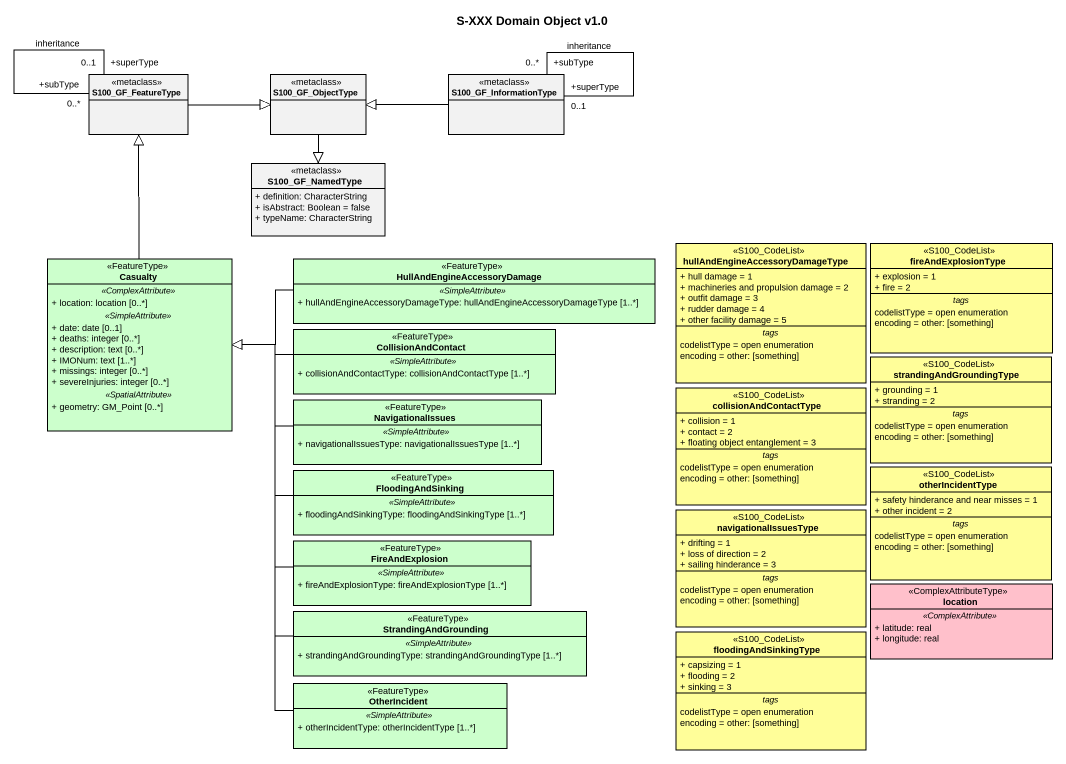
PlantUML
@startuml
title S-XXX Domain Object v1.0
hide circle
hide empty members
skinparam classAttributeIconSize 0
class S100_GF_FeatureType <<metaclass>>
class S100_GF_ObjectType <<metaclass>>
class S100_GF_InformationType <<metaclass>>
class S100_GF_NamedType <<metaclass>> {
  + definition: CharacterString
  + isAbstract: Boolean = false
  + typeName: CharacterString
}
class "hullAndEngineAccessoryDamageType" as hullAndEngineAccessoryDamage <<S100_CodeList>> #FFFE99 {
  + hull damage = 1
  + machineries and propulsion damage = 2
  + outfit damage = 3
  + rudder damage = 4
  + other facility damage = 5
  -- tags --
  codelistType = open enumeration
  encoding = other: [something]
}
class fireAndExplosionType <<S100_CodeList>> #FFFE99 {
  + explosion = 1
  + fire = 2
  -- tags --
  codelistType = open enumeration
  encoding = other: [something]
}
class Casualty <<FeatureType>> #CCFFCC {
  .. <<ComplexAttribute>> ..
  + location: location [0..*]
  .. <<SimpleAttribute>> ..
  + date: date [0..1]
  + deaths: integer [0..*]
  + description: text [0..*]
  + IMONum: text [1..*]
  + missings: integer [0..*]
  + severeInjuries: integer [0..*]
  .. <<SpatialAttribute>> ..
  + geometry: GM_Point [0..*]
}
class HullAndEngineAccessoryDamage <<FeatureType>> #CCFFCC {
  .. <<SimpleAttribute>> ..
  + hullAndEngineAccessoryDamageType: hullAndEngineAccessoryDamageType [1..*]
}
class CollisionAndContact <<FeatureType>> #CCFFCC {
  .. <<SimpleAttribute>> ..
  + collisionAndContactType: collisionAndContactType [1..*]
}
class strandingAndGroundingType <<S100_CodeList>> #FFFE99 {
  + grounding = 1
  + stranding = 2
  -- tags --
  codelistType = open enumeration
  encoding = other: [something]
}
class NavigationalIssues <<FeatureType>> #CCFFCC {
  .. <<SimpleAttribute>> ..
  + navigationalIssuesType: navigationalIssuesType [1..*]
}
class collisionAndContactType <<S100_CodeList>> #FFFE99 {
  + collision = 1
  + contact = 2
  + floating object entanglement = 3
  -- tags --
  codelistType = open enumeration
  encoding = other: [something]
}
class FloodingAndSinking <<FeatureType>> #CCFFCC {
  .. <<SimpleAttribute>> ..
  + floodingAndSinkingType: floodingAndSinkingType [1..*]
}
class otherIncidentType <<S100_CodeList>> #FFFE99 {
  + safety hinderance and near misses = 1
  + other incident = 2
  -- tags --
  codelistType = open enumeration
  encoding = other: [something]
}
class navigationalIssuesType <<S100_CodeList>> #FFFE99 {
  + drifting = 1
  + loss of direction = 2
  + sailing hinderance = 3
  -- tags --
  codelistType = open enumeration
  encoding = other: [something]
}
class FireAndExplosion <<FeatureType>> #CCFFCC {
  .. <<SimpleAttribute>> ..
  + fireAndExplosionType: fireAndExplosionType [1..*]
}
class location <<ComplexAttributeType>> #FFC0CB {
  .. <<ComplexAttribute>> ..
  + latitude: real
  + longitude: real
}
class StrandingAndGrounding <<FeatureType>> #CCFFCC {
  .. <<SimpleAttribute>> ..
  + strandingAndGroundingType: strandingAndGroundingType [1..*]
}
class floodingAndSinkingType <<S100_CodeList>> #FFFE99 {
  + capsizing = 1
  + flooding = 2
  + sinking = 3
  -- tags --
  codelistType = open enumeration
  encoding = other: [something]
}
class OtherIncident <<FeatureType>> #CCFFCC {
  .. <<SimpleAttribute>> ..
  + otherIncidentType: otherIncidentType [1..*]
}
S100_GF_FeatureType "+superType\n0..1" -- "+subType\n0..*" S100_GF_FeatureType : inheritance
S100_GF_FeatureType -right-|> S100_GF_ObjectType
S100_GF_ObjectType --|> S100_GF_NamedType
S100_GF_InformationType -left-|> S100_GF_ObjectType
S100_GF_InformationType "+superType\n0..1" -- "+subType\n0..*" S100_GF_InformationType : inheritance
Casualty -up-|> S100_GF_FeatureType
HullAndEngineAccessoryDamage -left-|> Casualty
CollisionAndContact -left-|> Casualty
NavigationalIssues -left-|> Casualty
FloodingAndSinking -left-|> Casualty
FireAndExplosion -up-|> Casualty
StrandingAndGrounding -up-|> Casualty
OtherIncident -up-|> Casualty
@enduml
